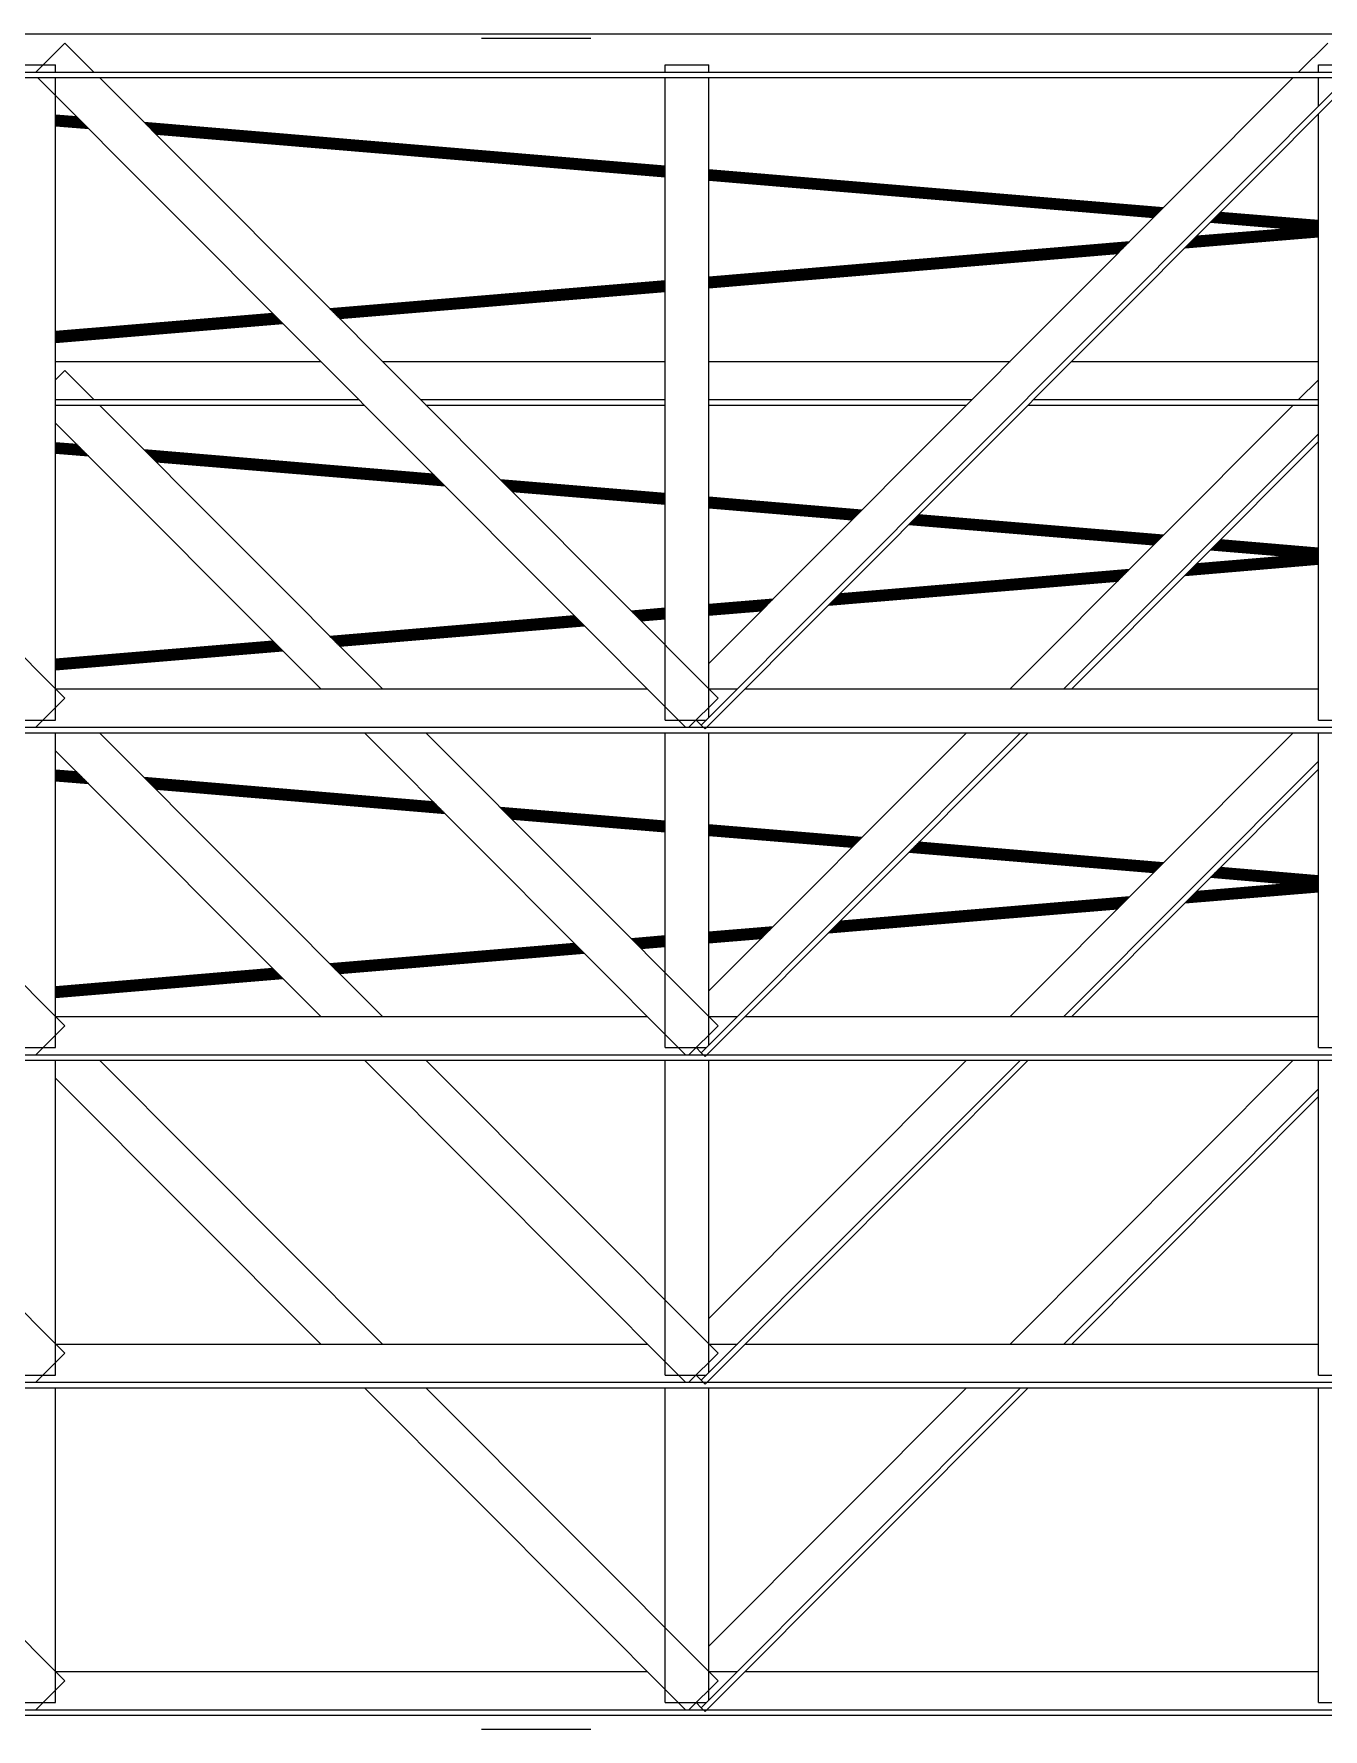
# Model space of a CAD drawing. Header units: inches. Extents: x -37 to 842, y -205 to 94.
# Drawn here: x 76.845 to 78.026, y -143.461 to -141.909 of the extents above; entities that cross this region are included whole.
import ezdxf

# ---------------------------------------------------------------- set-up
doc = ezdxf.new("R2010")
doc.units = ezdxf.units.IN
doc.header["$MEASUREMENT"] = 0
doc.linetypes.add('CYPE_RAYAPUNTOPUNTO', pattern=[0.45, 0.225, -0.075, 0, -0.075, 0, -0.075])
doc.layers.add('COTA_FORMAS', color=11, linetype='CYPE_RAYAPUNTOPUNTO', lineweight=0)
doc.layers.add('VISTAS DE CORTES', color=7, linetype='Continuous', lineweight=0)

# ---------------------------------------------------------------- blocks, each defined once
blk = doc.blocks.new('A$Ce7fd5475')
at = {"linetype": 'Continuous', "extrusion": (0, 1, 0)}
for p, q in [((2.4691, 4.0133), (13.2186, 4.0133)), ((3.0608, 3.9783), (3.0875, 4.0049)), ((3.0875, 4.0049), (3.1141, 3.9783)), ((4.2174, 3.9783), (4.244, 4.0049)), ((2.5612, 3.9783), (5.967, 3.9783)), ((3.039, 3.9849), (3.079, 3.9849)), ((3.079, 3.9783), (3.079, 3.9849)), ((3.6373, 3.9783), (3.6373, 3.9849)), ((3.6373, 3.9849), (3.6773, 3.9849)), ((3.6704, 3.3802), (4.2687, 3.9802)), ((3.674, 3.3767), (4.2723, 3.9767)), ((3.6773, 3.9783), (3.6773, 3.9849)), ((4.2357, 3.9783), (4.2357, 3.9849)), ((4.2357, 3.9849), (4.2757, 3.9849)), ((2.5236, 3.9705), (3.0875, 3.4049)), ((2.5558, 3.9733), (5.9723, 3.9733)), ((3.0626, 3.9733), (3.6559, 3.3783)), ((3.079, 3.3849), (3.079, 3.9733)), ((3.1191, 3.9733), (3.6859, 3.4049)), ((3.6373, 3.3849), (3.6373, 3.9733)), ((3.6773, 3.3872), (3.6773, 3.9733)), ((3.6773, 3.4367), (4.2124, 3.9733)), ((4.2357, 3.9471), (4.2357, 3.9733)), ((3.0985, 3.9373), (3.079, 3.9389)), ((3.0985, 3.9372), (3.079, 3.9389)), ((3.0987, 3.9371), (3.079, 3.9387)), ((3.0989, 3.9369), (3.079, 3.9385)), ((3.0992, 3.9366), (3.079, 3.9383)), ((3.0996, 3.9362), (3.079, 3.9379)), ((3.1, 3.9357), (3.079, 3.9375)), ((3.1005, 3.9352), (3.079, 3.937)), ((3.1011, 3.9347), (3.079, 3.9365)), ((3.1017, 3.9341), (3.079, 3.936)), ((3.1024, 3.9334), (3.079, 3.9354)), ((3.103, 3.9327), (3.079, 3.9347)), ((3.1037, 3.9321), (3.079, 3.9341)), ((3.1044, 3.9314), (3.079, 3.9335)), ((3.1051, 3.9307), (3.079, 3.9329)), ((3.1057, 3.93), (3.079, 3.9323)), ((3.1064, 3.9294), (3.079, 3.9317)), ((3.107, 3.9288), (3.079, 3.9311)), ((3.1075, 3.9283), (3.079, 3.9306)), ((3.108, 3.9278), (3.079, 3.9302)), ((3.1084, 3.9273), (3.079, 3.9298)), ((3.1088, 3.927), (3.079, 3.9295)), ((3.1091, 3.9267), (3.079, 3.9292)), ((3.1092, 3.9265), (3.079, 3.929)), ((3.1094, 3.9264), (3.079, 3.9289)), ((3.1094, 3.9264), (3.079, 3.9289)), ((3.6373, 3.8923), (3.1601, 3.9322)), ((3.6373, 3.8922), (3.1602, 3.9321)), ((3.6373, 3.8921), (3.1603, 3.932)), ((3.6373, 3.8919), (3.1605, 3.9317)), ((3.6373, 3.8916), (3.1608, 3.9314)), ((3.6373, 3.8913), (3.1612, 3.931)), ((3.6373, 3.8908), (3.1617, 3.9306)), ((3.6373, 3.8904), (3.1622, 3.9301)), ((3.6373, 3.8899), (3.1627, 3.9295)), ((3.6373, 3.8893), (3.1633, 3.9289)), ((3.6373, 3.8887), (3.164, 3.9283)), ((4.2357, 3.3849), (4.2357, 3.94)), ((3.6373, 3.8881), (3.1646, 3.9276)), ((3.6373, 3.8875), (3.1653, 3.9269)), ((3.6373, 3.8868), (3.166, 3.9262)), ((3.6373, 3.8862), (3.1667, 3.9255)), ((3.6373, 3.8856), (3.1674, 3.9249)), ((3.6373, 3.885), (3.168, 3.9242)), ((3.6373, 3.8845), (3.1686, 3.9236)), ((3.6373, 3.884), (3.1691, 3.9231)), ((3.6373, 3.8835), (3.1696, 3.9226)), ((3.6373, 3.8831), (3.17, 3.9222)), ((3.6373, 3.8828), (3.1704, 3.9218)), ((3.6373, 3.8826), (3.1707, 3.9216)), ((3.6373, 3.8824), (3.1709, 3.9214)), ((3.6373, 3.8823), (3.171, 3.9212)), ((3.6373, 3.8822), (3.171, 3.9212)), ((4.0936, 3.8541), (3.6773, 3.8889)), ((4.0935, 3.8541), (3.6773, 3.8889)), ((4.0934, 3.854), (3.6773, 3.8887)), ((4.0932, 3.8538), (3.6773, 3.8885)), ((4.093, 3.8535), (3.6773, 3.8883)), ((4.0926, 3.8532), (3.6773, 3.8879)), ((4.0923, 3.8528), (3.6773, 3.8875)), ((4.0918, 3.8524), (3.6773, 3.887)), ((4.0914, 3.8519), (3.6773, 3.8865)), ((4.0908, 3.8514), (3.6773, 3.8859)), ((4.0903, 3.8508), (3.6773, 3.8854)), ((4.0897, 3.8503), (3.6773, 3.8847)), ((4.0892, 3.8497), (3.6773, 3.8841)), ((4.0886, 3.8491), (3.6773, 3.8835)), ((4.088, 3.8485), (3.6773, 3.8829)), ((4.0874, 3.848), (3.6773, 3.8823)), ((4.0869, 3.8475), (3.6773, 3.8817)), ((4.0864, 3.8469), (3.6773, 3.8811)), ((4.0859, 3.8465), (3.6773, 3.8806)), ((4.0855, 3.8461), (3.6773, 3.8802)), ((4.0852, 3.8457), (3.6773, 3.8798)), ((4.0849, 3.8454), (3.6773, 3.8795)), ((4.0846, 3.8452), (3.6773, 3.8792)), ((4.0845, 3.845), (3.6773, 3.879)), ((4.0844, 3.8449), (3.6773, 3.8789)), ((4.0844, 3.8449), (3.6773, 3.8789)), ((4.2357, 3.8323), (4.1365, 3.8406)), ((4.2357, 3.8322), (4.1365, 3.8405)), ((4.2357, 3.8324), (4.1366, 3.8406)), ((4.2357, 3.8326), (4.1368, 3.8408)), ((4.2357, 3.8328), (4.137, 3.8411)), ((4.2357, 3.8331), (4.1373, 3.8414)), ((4.2357, 3.8335), (4.1377, 3.8417)), ((4.2357, 3.834), (4.1381, 3.8421)), ((4.2357, 3.8345), (4.1385, 3.8426)), ((4.2357, 3.835), (4.139, 3.8431)), ((4.2357, 3.8356), (4.1396, 3.8436)), ((4.2357, 3.8362), (4.1401, 3.8442)), ((4.2357, 3.8368), (4.1407, 3.8448)), ((4.2357, 3.8375), (4.1413, 3.8453)), ((4.2357, 3.8381), (4.1419, 3.8459)), ((4.2357, 3.8387), (4.1424, 3.8465)), ((4.2357, 3.8393), (4.143, 3.847)), ((4.2357, 3.8399), (4.1435, 3.8476)), ((4.2357, 3.8404), (4.144, 3.848)), ((4.2357, 3.8408), (4.1444, 3.8485)), ((4.2357, 3.8413), (4.1448, 3.8488)), ((4.2357, 3.8416), (4.1451, 3.8492)), ((4.2357, 3.8419), (4.1454, 3.8494)), ((4.2357, 3.8421), (4.1456, 3.8496)), ((4.2357, 3.8423), (4.1457, 3.8498)), ((4.2357, 3.8422), (4.1457, 3.8497)), ((3.6773, 3.7909), (4.0626, 3.8231)), ((3.6773, 3.7908), (4.0625, 3.823)), ((3.6773, 3.7907), (4.0624, 3.8229)), ((3.6773, 3.7905), (4.0622, 3.8226)), ((3.6773, 3.7902), (4.0619, 3.8223)), ((3.6773, 3.7898), (4.0615, 3.8219)), ((3.6773, 3.7894), (4.061, 3.8215)), ((3.6773, 3.789), (4.0605, 3.821)), ((3.6773, 3.7884), (4.06, 3.8204)), ((3.6773, 3.7879), (4.0593, 3.8198)), ((4.1133, 3.8173), (4.2357, 3.8275)), ((4.1133, 3.8173), (4.2357, 3.8275)), ((4.1134, 3.8174), (4.2357, 3.8276)), ((4.1136, 3.8176), (4.2357, 3.8278)), ((4.1139, 3.8179), (4.2357, 3.8281)), ((4.1143, 3.8182), (4.2357, 3.8284)), ((4.1147, 3.8187), (4.2357, 3.8288)), ((4.1152, 3.8192), (4.2357, 3.8292)), ((4.1157, 3.8197), (4.2357, 3.8297)), ((4.1163, 3.8203), (4.2357, 3.8303)), ((4.1169, 3.8209), (4.2357, 3.8309)), ((4.1176, 3.8216), (4.2357, 3.8315)), ((4.1183, 3.8223), (4.2357, 3.8321)), ((4.119, 3.823), (4.2328, 3.8325)), ((4.1197, 3.8236), (4.2291, 3.8328)), ((4.1203, 3.8243), (4.2254, 3.8331)), ((4.121, 3.825), (4.2219, 3.8334)), ((4.1216, 3.8256), (4.2185, 3.8337)), ((4.1221, 3.8261), (4.2154, 3.8339)), ((4.1226, 3.8266), (4.2126, 3.8342)), ((4.1231, 3.8271), (4.2102, 3.8344)), ((4.1235, 3.8275), (4.2081, 3.8345)), ((4.1238, 3.8278), (4.2064, 3.8347)), ((4.124, 3.828), (4.2052, 3.8348)), ((4.1241, 3.8282), (4.2044, 3.8349)), ((4.1242, 3.8282), (4.204, 3.8349)), ((3.6773, 3.7873), (4.0587, 3.8192)), ((3.6773, 3.7867), (4.058, 3.8185)), ((3.6773, 3.7861), (4.0574, 3.8178)), ((3.6773, 3.7854), (4.0567, 3.8171)), ((3.6773, 3.7848), (4.056, 3.8164)), ((3.6773, 3.7842), (4.0553, 3.8158)), ((3.6773, 3.7836), (4.0547, 3.8152)), ((3.6773, 3.7831), (4.0541, 3.8146)), ((3.6773, 3.7826), (4.0536, 3.814)), ((3.6773, 3.7821), (4.0531, 3.8135)), ((3.6773, 3.7817), (4.0526, 3.8131)), ((3.6773, 3.7814), (4.0523, 3.8127)), ((3.6773, 3.7811), (4.052, 3.8125)), ((3.6773, 3.781), (4.0518, 3.8123)), ((3.6773, 3.7808), (4.0517, 3.8121)), ((3.6773, 3.7809), (4.0517, 3.8121)), ((3.3299, 3.7618), (3.6373, 3.7875)), ((3.33, 3.7618), (3.6373, 3.7875)), ((3.3301, 3.7617), (3.6373, 3.7873)), ((3.3303, 3.7615), (3.6373, 3.7871)), ((3.3306, 3.7612), (3.6373, 3.7869)), ((3.3309, 3.7609), (3.6373, 3.7865)), ((3.3313, 3.7605), (3.6373, 3.7861)), ((3.3317, 3.7601), (3.6373, 3.7856)), ((3.3322, 3.7596), (3.6373, 3.7851)), ((3.3327, 3.7591), (3.6373, 3.7845)), ((3.3332, 3.7585), (3.6373, 3.784)), ((3.3338, 3.758), (3.6373, 3.7833)), ((3.3344, 3.7574), (3.6373, 3.7827)), ((3.3349, 3.7568), (3.6373, 3.7821)), ((3.3355, 3.7562), (3.6373, 3.7815)), ((3.3361, 3.7557), (3.6373, 3.7809)), ((3.3366, 3.7551), (3.6373, 3.7803)), ((3.3371, 3.7546), (3.6373, 3.7797)), ((3.3376, 3.7542), (3.6373, 3.7792)), ((3.338, 3.7538), (3.6373, 3.7788)), ((3.3384, 3.7534), (3.6373, 3.7784)), ((3.3387, 3.7531), (3.6373, 3.7781)), ((3.3389, 3.7529), (3.6373, 3.7778)), ((3.3391, 3.7527), (3.6373, 3.7776)), ((3.3391, 3.7526), (3.6373, 3.7775)), ((3.3392, 3.7526), (3.6373, 3.7775)), ((3.079, 3.7409), (3.2778, 3.7575)), ((3.079, 3.7408), (3.2778, 3.7574)), ((3.079, 3.7407), (3.278, 3.7573)), ((3.079, 3.7405), (3.2782, 3.7571)), ((3.079, 3.7402), (3.2784, 3.7569)), ((3.079, 3.7398), (3.2787, 3.7565)), ((3.079, 3.7394), (3.2791, 3.7562)), ((3.079, 3.739), (3.2796, 3.7557)), ((3.079, 3.7384), (3.28, 3.7552)), ((3.079, 3.7379), (3.2805, 3.7547)), ((3.079, 3.7373), (3.2811, 3.7542)), ((3.079, 3.7367), (3.2817, 3.7536)), ((3.079, 3.7361), (3.2822, 3.753)), ((3.079, 3.7354), (3.2828, 3.7525)), ((3.079, 3.7348), (3.2834, 3.7519)), ((3.079, 3.7342), (3.2839, 3.7513)), ((3.079, 3.7336), (3.2845, 3.7508)), ((3.079, 3.7331), (3.285, 3.7503)), ((3.079, 3.7326), (3.2854, 3.7498)), ((3.079, 3.7321), (3.2859, 3.7494)), ((3.079, 3.7317), (3.2862, 3.749)), ((3.079, 3.7314), (3.2865, 3.7487)), ((3.079, 3.7311), (3.2867, 3.7485)), ((3.079, 3.731), (3.2869, 3.7483)), ((3.079, 3.7308), (3.287, 3.7482)), ((3.079, 3.7309), (3.287, 3.7482)), ((3.079, 3.7133), (3.3219, 3.7133)), ((3.3784, 3.7133), (3.6373, 3.7133)), ((3.6773, 3.7133), (3.9531, 3.7133)), ((4.0096, 3.7133), (4.2357, 3.7133)), ((3.079, 3.6965), (3.0875, 3.7049)), ((3.0875, 3.7049), (3.1141, 3.6783)), ((4.2174, 3.6783), (4.2357, 3.6966)), ((3.079, 3.6783), (3.3568, 3.6783)), ((3.079, 3.6733), (3.3618, 3.6733)), ((3.1191, 3.6733), (3.3784, 3.4133)), ((3.4133, 3.6783), (3.6373, 3.6783)), ((3.4182, 3.6733), (3.6373, 3.6733)), ((3.6773, 3.6783), (3.9182, 3.6783)), ((3.6773, 3.6733), (3.9132, 3.6733)), ((3.9531, 3.4133), (4.2124, 3.6733)), ((3.9697, 3.6733), (4.2357, 3.6733)), ((3.9747, 3.6783), (4.2357, 3.6783)), ((3.079, 3.6568), (3.3219, 3.4133)), ((3.0985, 3.6373), (3.079, 3.6389)), ((3.0985, 3.6372), (3.079, 3.6389)), ((3.0987, 3.6371), (3.079, 3.6387)), ((3.0989, 3.6369), (3.079, 3.6385)), ((3.0992, 3.6366), (3.079, 3.6383)), ((3.0996, 3.6362), (3.079, 3.6379)), ((3.1, 3.6357), (3.079, 3.6375)), ((3.1005, 3.6352), (3.079, 3.637)), ((3.1011, 3.6347), (3.079, 3.6365)), ((3.1017, 3.6341), (3.079, 3.636)), ((3.1024, 3.6334), (3.079, 3.6354)), ((3.103, 3.6327), (3.079, 3.6347)), ((3.1037, 3.6321), (3.079, 3.6341)), ((3.1044, 3.6314), (3.079, 3.6335)), ((4.0025, 3.4133), (4.2357, 3.6471)), ((4.0096, 3.4133), (4.2357, 3.64)), ((3.1051, 3.6307), (3.079, 3.6329)), ((3.1057, 3.63), (3.079, 3.6323)), ((3.1064, 3.6294), (3.079, 3.6317)), ((3.107, 3.6288), (3.079, 3.6311)), ((3.1075, 3.6283), (3.079, 3.6306)), ((3.108, 3.6278), (3.079, 3.6302)), ((3.1084, 3.6273), (3.079, 3.6298)), ((3.1088, 3.627), (3.079, 3.6295)), ((3.1091, 3.6267), (3.079, 3.6292)), ((3.1092, 3.6265), (3.079, 3.629)), ((3.1094, 3.6264), (3.079, 3.6289)), ((3.1094, 3.6264), (3.079, 3.6289)), ((3.4248, 3.61), (3.1601, 3.6322)), ((3.4249, 3.61), (3.1602, 3.6321)), ((3.425, 3.6098), (3.1603, 3.632)), ((3.4253, 3.6096), (3.1605, 3.6317)), ((3.4256, 3.6093), (3.1608, 3.6314)), ((3.426, 3.6089), (3.1612, 3.631)), ((3.4264, 3.6085), (3.1617, 3.6306)), ((3.4269, 3.608), (3.1622, 3.6301)), ((3.4275, 3.6074), (3.1627, 3.6295)), ((3.4281, 3.6068), (3.1633, 3.6289)), ((3.4287, 3.6061), (3.164, 3.6283)), ((3.4294, 3.6055), (3.1646, 3.6276)), ((3.4301, 3.6048), (3.1653, 3.6269)), ((3.4308, 3.6041), (3.166, 3.6262)), ((3.4314, 3.6034), (3.1667, 3.6255)), ((3.4321, 3.6028), (3.1674, 3.6249)), ((3.4327, 3.6021), (3.168, 3.6242)), ((3.4333, 3.6015), (3.1686, 3.6236)), ((3.4339, 3.601), (3.1691, 3.6231)), ((3.4344, 3.6005), (3.1696, 3.6226)), ((3.4348, 3.6001), (3.17, 3.6222)), ((3.4351, 3.5997), (3.1704, 3.6218)), ((3.4354, 3.5994), (3.1707, 3.6216)), ((3.4356, 3.5992), (3.1709, 3.6214)), ((3.4357, 3.5991), (3.171, 3.6212)), ((3.4358, 3.5991), (3.171, 3.6212)), ((3.6373, 3.5923), (3.4865, 3.6049)), ((3.6373, 3.5922), (3.4865, 3.6048)), ((3.6373, 3.5921), (3.4867, 3.6047)), ((3.6373, 3.5919), (3.4869, 3.6045)), ((3.6373, 3.5916), (3.4872, 3.6041)), ((3.6373, 3.5913), (3.4876, 3.6038)), ((3.6373, 3.5908), (3.488, 3.6033)), ((3.6373, 3.5904), (3.4885, 3.6028)), ((3.6373, 3.5899), (3.4891, 3.6022)), ((3.6373, 3.5893), (3.4897, 3.6016)), ((3.6373, 3.5887), (3.4903, 3.601)), ((3.6373, 3.5881), (3.491, 3.6003)), ((3.6373, 3.5875), (3.4917, 3.5996)), ((3.6373, 3.5868), (3.4924, 3.5989)), ((3.6373, 3.5862), (3.4931, 3.5983)), ((3.6373, 3.5856), (3.4937, 3.5976)), ((3.6373, 3.585), (3.4944, 3.597)), ((3.6373, 3.5845), (3.4949, 3.5964)), ((3.6373, 3.584), (3.4955, 3.5958)), ((3.6373, 3.5835), (3.496, 3.5953)), ((3.6373, 3.5831), (3.4964, 3.5949)), ((3.6373, 3.5828), (3.4968, 3.5946)), ((3.6373, 3.5826), (3.497, 3.5943)), ((3.6373, 3.5824), (3.4972, 3.5941)), ((3.6373, 3.5823), (3.4973, 3.594)), ((3.6373, 3.5822), (3.4974, 3.5939)), ((3.8174, 3.5772), (3.6773, 3.5889)), ((3.8174, 3.5772), (3.6773, 3.5889)), ((3.8173, 3.5771), (3.6773, 3.5887)), ((3.8171, 3.5769), (3.6773, 3.5885)), ((3.8168, 3.5766), (3.6773, 3.5883)), ((3.8165, 3.5763), (3.6773, 3.5879)), ((3.8161, 3.5759), (3.6773, 3.5875)), ((3.8157, 3.5755), (3.6773, 3.587)), ((3.8152, 3.575), (3.6773, 3.5865)), ((3.8147, 3.5745), (3.6773, 3.5859)), ((3.8141, 3.5739), (3.6773, 3.5854)), ((3.8136, 3.5734), (3.6773, 3.5847)), ((3.813, 3.5728), (3.6773, 3.5841)), ((3.8124, 3.5722), (3.6773, 3.5835)), ((3.8119, 3.5716), (3.6773, 3.5829)), ((3.8113, 3.5711), (3.6773, 3.5823)), ((3.8108, 3.5705), (3.6773, 3.5817)), ((3.8103, 3.57), (3.6773, 3.5811)), ((3.8098, 3.5696), (3.6773, 3.5806)), ((3.8094, 3.5691), (3.6773, 3.5802)), ((3.809, 3.5688), (3.6773, 3.5798)), ((3.8087, 3.5685), (3.6773, 3.5795)), ((3.8085, 3.5683), (3.6773, 3.5792)), ((3.8083, 3.5681), (3.6773, 3.579)), ((3.8082, 3.568), (3.6773, 3.5789)), ((3.8082, 3.568), (3.6773, 3.5789)), ((4.0918, 3.5524), (3.8678, 3.5711)), ((4.0923, 3.5528), (3.8682, 3.5715)), ((4.0926, 3.5532), (3.8686, 3.5719)), ((4.093, 3.5535), (3.869, 3.5722)), ((4.0932, 3.5538), (3.8692, 3.5725)), ((4.0934, 3.554), (3.8694, 3.5727)), ((4.0935, 3.5541), (3.8695, 3.5728)), ((4.0936, 3.5541), (3.8696, 3.5729)), ((4.0844, 3.5449), (3.8603, 3.5636)), ((4.0844, 3.5449), (3.8604, 3.5636)), ((4.0845, 3.545), (3.8605, 3.5637)), ((4.0846, 3.5452), (3.8606, 3.5639)), ((4.0849, 3.5454), (3.8609, 3.5641)), ((4.0852, 3.5457), (3.8612, 3.5644)), ((4.0855, 3.5461), (3.8615, 3.5648)), ((4.0859, 3.5465), (3.8619, 3.5652)), ((4.0864, 3.5469), (3.8624, 3.5657)), ((4.0869, 3.5475), (3.8629, 3.5662)), ((4.0874, 3.548), (3.8634, 3.5667)), ((4.088, 3.5485), (3.864, 3.5673)), ((4.0886, 3.5491), (3.8646, 3.5678)), ((4.0892, 3.5497), (3.8651, 3.5684)), ((4.0897, 3.5503), (3.8657, 3.569)), ((4.0903, 3.5508), (3.8663, 3.5696)), ((4.0908, 3.5514), (3.8668, 3.5701)), ((4.0914, 3.5519), (3.8673, 3.5706)), ((4.2357, 3.5323), (4.1365, 3.5406)), ((4.2357, 3.5322), (4.1365, 3.5405)), ((4.2357, 3.5324), (4.1366, 3.5406)), ((4.2357, 3.5326), (4.1368, 3.5408)), ((4.2357, 3.5328), (4.137, 3.5411)), ((4.2357, 3.5331), (4.1373, 3.5414)), ((4.2357, 3.5335), (4.1377, 3.5417)), ((4.2357, 3.534), (4.1381, 3.5421)), ((4.2357, 3.5345), (4.1385, 3.5426)), ((4.2357, 3.535), (4.139, 3.5431)), ((4.2357, 3.5356), (4.1396, 3.5436)), ((4.2357, 3.5362), (4.1401, 3.5442)), ((4.2357, 3.5368), (4.1407, 3.5448)), ((4.2357, 3.5375), (4.1413, 3.5453)), ((4.2357, 3.5381), (4.1419, 3.5459)), ((4.2357, 3.5387), (4.1424, 3.5465)), ((4.2357, 3.5393), (4.143, 3.547)), ((4.2357, 3.5399), (4.1435, 3.5476)), ((4.2357, 3.5404), (4.144, 3.548)), ((4.2357, 3.5408), (4.1444, 3.5485)), ((4.2357, 3.5413), (4.1448, 3.5488)), ((4.2357, 3.5416), (4.1451, 3.5492)), ((4.2357, 3.5419), (4.1454, 3.5494)), ((4.2357, 3.5421), (4.1456, 3.5496)), ((4.2357, 3.5423), (4.1457, 3.5498)), ((4.2357, 3.5422), (4.1457, 3.5497)), ((4.1133, 3.5173), (4.2357, 3.5275)), ((4.1133, 3.5173), (4.2357, 3.5275)), ((4.1134, 3.5174), (4.2357, 3.5276)), ((4.1136, 3.5176), (4.2357, 3.5278)), ((4.1139, 3.5179), (4.2357, 3.5281)), ((4.1143, 3.5182), (4.2357, 3.5284)), ((4.1147, 3.5187), (4.2357, 3.5288)), ((4.1152, 3.5192), (4.2357, 3.5292)), ((4.1157, 3.5197), (4.2357, 3.5297)), ((4.1163, 3.5203), (4.2357, 3.5303)), ((4.1169, 3.5209), (4.2357, 3.5309)), ((4.1176, 3.5216), (4.2357, 3.5315)), ((4.1183, 3.5223), (4.2357, 3.5321)), ((4.119, 3.523), (4.2328, 3.5325)), ((4.1197, 3.5236), (4.2291, 3.5328)), ((4.1203, 3.5243), (4.2254, 3.5331)), ((4.121, 3.525), (4.2219, 3.5334)), ((4.1216, 3.5256), (4.2185, 3.5337)), ((4.1221, 3.5261), (4.2154, 3.5339)), ((4.1226, 3.5266), (4.2126, 3.5342)), ((4.1231, 3.5271), (4.2102, 3.5344)), ((4.1235, 3.5275), (4.2081, 3.5345)), ((4.1238, 3.5278), (4.2064, 3.5347)), ((4.124, 3.528), (4.2052, 3.5348)), ((4.1241, 3.5282), (4.2044, 3.5349)), ((4.1242, 3.5282), (4.204, 3.5349)), ((3.7869, 3.49), (4.0517, 3.5121)), ((3.787, 3.49), (4.0517, 3.5121)), ((3.7871, 3.4901), (4.0518, 3.5123)), ((3.7873, 3.4903), (4.052, 3.5125)), ((3.7875, 3.4906), (4.0523, 3.5127)), ((3.7879, 3.491), (4.0526, 3.5131)), ((3.7883, 3.4914), (4.0531, 3.5135)), ((3.7888, 3.4919), (4.0536, 3.514)), ((3.7894, 3.4924), (4.0541, 3.5146)), ((3.79, 3.493), (4.0547, 3.5152)), ((3.7906, 3.4937), (4.0553, 3.5158)), ((3.7912, 3.4943), (4.056, 3.5164)), ((3.7919, 3.495), (4.0567, 3.5171)), ((3.7926, 3.4957), (4.0574, 3.5178)), ((3.7933, 3.4964), (4.058, 3.5185)), ((3.794, 3.497), (4.0587, 3.5192)), ((3.7946, 3.4977), (4.0593, 3.5198)), ((3.7952, 3.4983), (4.06, 3.5204)), ((3.7958, 3.4989), (4.0605, 3.521)), ((3.7963, 3.4994), (4.061, 3.5215)), ((3.7967, 3.4998), (4.0615, 3.5219)), ((3.7971, 3.5002), (4.0619, 3.5223)), ((3.7974, 3.5005), (4.0622, 3.5226)), ((3.7976, 3.5007), (4.0624, 3.5229)), ((3.7978, 3.5009), (4.0626, 3.5231)), ((3.7978, 3.5009), (4.0625, 3.523)), ((3.6773, 3.4909), (3.7362, 3.4958)), ((3.6773, 3.4908), (3.7362, 3.4957)), ((3.6773, 3.4907), (3.736, 3.4956)), ((3.6773, 3.4905), (3.7358, 3.4954)), ((3.6773, 3.4902), (3.7355, 3.4951)), ((3.6773, 3.4898), (3.7351, 3.4947)), ((3.6773, 3.4894), (3.7347, 3.4942)), ((3.6773, 3.489), (3.7342, 3.4937)), ((3.3299, 3.4618), (3.5539, 3.4806)), ((3.33, 3.4618), (3.554, 3.4805)), ((3.3301, 3.4617), (3.5541, 3.4804)), ((3.3303, 3.4615), (3.5543, 3.4802)), ((3.3306, 3.4612), (3.5546, 3.4799)), ((3.3309, 3.4609), (3.5549, 3.4796)), ((3.3313, 3.4605), (3.5553, 3.4792)), ((3.3317, 3.4601), (3.5557, 3.4788)), ((3.3322, 3.4596), (3.5562, 3.4783)), ((3.6061, 3.4849), (3.6373, 3.4875)), ((3.6061, 3.4849), (3.6373, 3.4875)), ((3.6063, 3.4847), (3.6373, 3.4873)), ((3.6065, 3.4846), (3.6373, 3.4871)), ((3.6067, 3.4843), (3.6373, 3.4869)), ((3.607, 3.484), (3.6373, 3.4865)), ((3.6074, 3.4836), (3.6373, 3.4861)), ((3.6078, 3.4832), (3.6373, 3.4856)), ((3.6083, 3.4827), (3.6373, 3.4851)), ((3.6088, 3.4822), (3.6373, 3.4845)), ((3.6094, 3.4816), (3.6373, 3.484)), ((3.6099, 3.4811), (3.6373, 3.4833)), ((3.6105, 3.4805), (3.6373, 3.4827)), ((3.6111, 3.4799), (3.6373, 3.4821)), ((3.6117, 3.4793), (3.6373, 3.4815)), ((3.6122, 3.4788), (3.6373, 3.4809)), ((3.6128, 3.4782), (3.6373, 3.4803)), ((3.6133, 3.4777), (3.6373, 3.4797)), ((3.6137, 3.4773), (3.6373, 3.4792)), ((3.6141, 3.4768), (3.6373, 3.4788)), ((3.6145, 3.4765), (3.6373, 3.4784)), ((3.6148, 3.4762), (3.6373, 3.4781)), ((3.6773, 3.4884), (3.7336, 3.4931)), ((3.6773, 3.4879), (3.733, 3.4925)), ((3.6773, 3.4873), (3.7323, 3.4919)), ((3.6773, 3.4867), (3.7317, 3.4912)), ((3.6773, 3.4861), (3.731, 3.4905)), ((3.6773, 3.4854), (3.7303, 3.4899)), ((3.6773, 3.4848), (3.7296, 3.4892)), ((3.6773, 3.4842), (3.729, 3.4885)), ((3.6773, 3.4836), (3.7283, 3.4879)), ((3.6773, 3.4831), (3.7277, 3.4873)), ((3.6773, 3.4826), (3.7272, 3.4867)), ((3.6773, 3.4821), (3.7267, 3.4862)), ((3.6773, 3.4817), (3.7263, 3.4858)), ((3.6773, 3.4814), (3.7259, 3.4855)), ((3.6773, 3.4811), (3.7257, 3.4852)), ((3.6773, 3.481), (3.7255, 3.485)), ((3.6773, 3.4809), (3.7253, 3.4849)), ((3.6773, 3.4808), (3.7253, 3.4848)), ((3.3327, 3.4591), (3.5567, 3.4778)), ((3.3332, 3.4585), (3.5572, 3.4773)), ((3.3338, 3.458), (3.5578, 3.4767)), ((3.3344, 3.4574), (3.5584, 3.4761)), ((3.3349, 3.4568), (3.559, 3.4755)), ((3.3355, 3.4562), (3.5595, 3.475)), ((3.3361, 3.4557), (3.5601, 3.4744)), ((3.3366, 3.4551), (3.5606, 3.4739)), ((3.3371, 3.4546), (3.5611, 3.4734)), ((3.3376, 3.4542), (3.5616, 3.4729)), ((3.338, 3.4538), (3.562, 3.4725)), ((3.3384, 3.4534), (3.5624, 3.4721)), ((3.3387, 3.4531), (3.5627, 3.4718)), ((3.3389, 3.4529), (3.5629, 3.4716)), ((3.3391, 3.4527), (3.5631, 3.4714)), ((3.3391, 3.4526), (3.5632, 3.4713)), ((3.3392, 3.4526), (3.5632, 3.4713)), ((3.615, 3.4759), (3.6373, 3.4778)), ((3.6152, 3.4758), (3.6373, 3.4776)), ((3.6153, 3.4757), (3.6373, 3.4775)), ((3.6153, 3.4757), (3.6373, 3.4775)), ((3.079, 3.4409), (3.2778, 3.4575)), ((3.079, 3.4408), (3.2778, 3.4574)), ((3.079, 3.4407), (3.278, 3.4573)), ((3.079, 3.4405), (3.2782, 3.4571)), ((3.079, 3.4402), (3.2784, 3.4569)), ((3.079, 3.4398), (3.2787, 3.4565)), ((3.079, 3.4394), (3.2791, 3.4562)), ((3.079, 3.439), (3.2796, 3.4557)), ((3.079, 3.4384), (3.28, 3.4552)), ((3.079, 3.4379), (3.2805, 3.4547)), ((3.079, 3.4373), (3.2811, 3.4542)), ((3.079, 3.4367), (3.2817, 3.4536)), ((3.079, 3.4361), (3.2822, 3.453)), ((3.079, 3.4354), (3.2828, 3.4525)), ((3.079, 3.4348), (3.2834, 3.4519)), ((3.079, 3.4342), (3.2839, 3.4513)), ((3.079, 3.4336), (3.2845, 3.4508)), ((3.079, 3.4331), (3.285, 3.4503)), ((3.079, 3.4326), (3.2854, 3.4498)), ((3.079, 3.4321), (3.2859, 3.4494)), ((3.079, 3.4317), (3.2862, 3.449)), ((3.079, 3.4314), (3.2865, 3.4487)), ((3.079, 3.4311), (3.2867, 3.4485)), ((3.079, 3.431), (3.2869, 3.4483)), ((3.079, 3.4308), (3.287, 3.4482)), ((3.079, 3.4309), (3.287, 3.4482)), ((3.0608, 3.3783), (3.0875, 3.4049)), ((3.0792, 3.4133), (3.621, 3.4133)), ((3.6591, 3.3783), (3.6859, 3.4049)), ((3.6775, 3.4133), (3.7034, 3.4133)), ((3.7104, 3.4133), (4.2357, 3.4133)), ((3.039, 3.3849), (3.079, 3.3849)), ((3.6373, 3.3849), (3.6751, 3.3849)), ((3.6657, 3.3849), (3.6704, 3.3802)), ((4.2357, 3.3849), (4.2734, 3.3849)), ((2.4691, 3.3783), (13.2391, 3.3783)), ((2.4691, 3.3733), (13.2391, 3.3733)), ((2.8199, 3.3733), (3.0875, 3.1049)), ((3.079, 3.0849), (3.079, 3.3733)), ((3.1191, 3.3733), (3.3784, 3.1133)), ((3.3618, 3.3733), (3.6559, 3.0783)), ((3.4182, 3.3733), (3.6859, 3.1049)), ((3.6373, 3.0849), (3.6373, 3.3733)), ((3.6704, 3.3802), (3.674, 3.3767)), ((3.6704, 3.0802), (3.9627, 3.3733)), ((3.674, 3.0767), (3.9697, 3.3733)), ((3.6773, 3.0872), (3.6773, 3.3733)), ((3.6773, 3.1367), (3.9132, 3.3733)), ((3.9531, 3.1133), (4.2124, 3.3733)), ((4.2357, 3.0849), (4.2357, 3.3733)), ((3.079, 3.3568), (3.3219, 3.1133)), ((3.0985, 3.3373), (3.079, 3.3389)), ((3.0985, 3.3372), (3.079, 3.3389)), ((3.0987, 3.3371), (3.079, 3.3387)), ((3.0989, 3.3369), (3.079, 3.3385)), ((3.0992, 3.3366), (3.079, 3.3383)), ((4.0025, 3.1133), (4.2357, 3.3471)), ((4.0096, 3.1133), (4.2357, 3.34)), ((3.0996, 3.3362), (3.079, 3.3379)), ((3.1, 3.3357), (3.079, 3.3375)), ((3.1005, 3.3352), (3.079, 3.337)), ((3.1011, 3.3347), (3.079, 3.3365)), ((3.1017, 3.3341), (3.079, 3.336)), ((3.1024, 3.3334), (3.079, 3.3354)), ((3.103, 3.3327), (3.079, 3.3347)), ((3.1037, 3.3321), (3.079, 3.3341)), ((3.1044, 3.3314), (3.079, 3.3335)), ((3.1051, 3.3307), (3.079, 3.3329)), ((3.1057, 3.33), (3.079, 3.3323)), ((3.1064, 3.3294), (3.079, 3.3317)), ((3.107, 3.3288), (3.079, 3.3311)), ((3.1075, 3.3283), (3.079, 3.3306)), ((3.108, 3.3278), (3.079, 3.3302)), ((3.1084, 3.3273), (3.079, 3.3298)), ((3.1088, 3.327), (3.079, 3.3295)), ((3.1091, 3.3267), (3.079, 3.3292)), ((3.1092, 3.3265), (3.079, 3.329)), ((3.1094, 3.3264), (3.079, 3.3289)), ((3.1094, 3.3264), (3.079, 3.3289)), ((3.4248, 3.31), (3.1601, 3.3322)), ((3.4249, 3.31), (3.1602, 3.3321)), ((3.425, 3.3098), (3.1603, 3.332)), ((3.4253, 3.3096), (3.1605, 3.3317)), ((3.4256, 3.3093), (3.1608, 3.3314)), ((3.426, 3.3089), (3.1612, 3.331)), ((3.4264, 3.3085), (3.1617, 3.3306)), ((3.4269, 3.308), (3.1622, 3.3301)), ((3.4275, 3.3074), (3.1627, 3.3295)), ((3.4281, 3.3068), (3.1633, 3.3289)), ((3.4287, 3.3061), (3.164, 3.3283)), ((3.4294, 3.3055), (3.1646, 3.3276)), ((3.4301, 3.3048), (3.1653, 3.3269)), ((3.4308, 3.3041), (3.166, 3.3262)), ((3.4314, 3.3034), (3.1667, 3.3255)), ((3.4321, 3.3028), (3.1674, 3.3249)), ((3.4327, 3.3021), (3.168, 3.3242)), ((3.4333, 3.3015), (3.1686, 3.3236)), ((3.4339, 3.301), (3.1691, 3.3231)), ((3.4344, 3.3005), (3.1696, 3.3226)), ((3.4348, 3.3001), (3.17, 3.3222)), ((3.4351, 3.2997), (3.1704, 3.3218)), ((3.4354, 3.2994), (3.1707, 3.3216)), ((3.4356, 3.2992), (3.1709, 3.3214)), ((3.4357, 3.2991), (3.171, 3.3212)), ((3.4358, 3.2991), (3.171, 3.3212)), ((3.6373, 3.2923), (3.4865, 3.3049)), ((3.6373, 3.2922), (3.4865, 3.3048)), ((3.6373, 3.2921), (3.4867, 3.3047)), ((3.6373, 3.2919), (3.4869, 3.3045)), ((3.6373, 3.2916), (3.4872, 3.3041)), ((3.6373, 3.2913), (3.4876, 3.3038)), ((3.6373, 3.2908), (3.488, 3.3033)), ((3.6373, 3.2904), (3.4885, 3.3028)), ((3.6373, 3.2899), (3.4891, 3.3022)), ((3.6373, 3.2893), (3.4897, 3.3016)), ((3.6373, 3.2887), (3.4903, 3.301)), ((3.6373, 3.2881), (3.491, 3.3003)), ((3.6373, 3.2875), (3.4917, 3.2996)), ((3.6373, 3.2868), (3.4924, 3.2989)), ((3.6373, 3.2862), (3.4931, 3.2983)), ((3.6373, 3.2856), (3.4937, 3.2976)), ((3.6373, 3.285), (3.4944, 3.297)), ((3.6373, 3.2845), (3.4949, 3.2964)), ((3.6373, 3.284), (3.4955, 3.2958)), ((3.6373, 3.2835), (3.496, 3.2953)), ((3.6373, 3.2831), (3.4964, 3.2949)), ((3.6373, 3.2828), (3.4968, 3.2946)), ((3.6373, 3.2826), (3.497, 3.2943)), ((3.6373, 3.2824), (3.4972, 3.2941)), ((3.6373, 3.2823), (3.4973, 3.294)), ((3.6373, 3.2822), (3.4974, 3.2939)), ((3.8174, 3.2772), (3.6773, 3.2889)), ((3.8174, 3.2772), (3.6773, 3.2889)), ((3.8173, 3.2771), (3.6773, 3.2887)), ((3.8171, 3.2769), (3.6773, 3.2885)), ((3.8168, 3.2766), (3.6773, 3.2883)), ((3.8165, 3.2763), (3.6773, 3.2879)), ((3.8161, 3.2759), (3.6773, 3.2875)), ((3.8157, 3.2755), (3.6773, 3.287)), ((3.8152, 3.275), (3.6773, 3.2865)), ((3.8147, 3.2745), (3.6773, 3.2859)), ((3.8141, 3.2739), (3.6773, 3.2854)), ((3.8136, 3.2734), (3.6773, 3.2847)), ((3.813, 3.2728), (3.6773, 3.2841)), ((3.8124, 3.2722), (3.6773, 3.2835)), ((3.8119, 3.2716), (3.6773, 3.2829)), ((3.8113, 3.2711), (3.6773, 3.2823)), ((3.8108, 3.2705), (3.6773, 3.2817)), ((3.8103, 3.27), (3.6773, 3.2811)), ((3.8098, 3.2696), (3.6773, 3.2806)), ((3.8094, 3.2691), (3.6773, 3.2802)), ((3.809, 3.2688), (3.6773, 3.2798)), ((3.8087, 3.2685), (3.6773, 3.2795)), ((3.8085, 3.2683), (3.6773, 3.2792)), ((3.8083, 3.2681), (3.6773, 3.279)), ((3.8082, 3.268), (3.6773, 3.2789)), ((3.8082, 3.268), (3.6773, 3.2789)), ((4.0844, 3.2449), (3.8603, 3.2636)), ((4.0844, 3.2449), (3.8604, 3.2636)), ((4.0845, 3.245), (3.8605, 3.2637)), ((4.0846, 3.2452), (3.8606, 3.2639)), ((4.0849, 3.2454), (3.8609, 3.2641)), ((4.0852, 3.2457), (3.8612, 3.2644)), ((4.0855, 3.2461), (3.8615, 3.2648)), ((4.0859, 3.2465), (3.8619, 3.2652)), ((4.0864, 3.2469), (3.8624, 3.2657)), ((4.0869, 3.2475), (3.8629, 3.2662)), ((4.0874, 3.248), (3.8634, 3.2667)), ((4.088, 3.2485), (3.864, 3.2673)), ((4.0886, 3.2491), (3.8646, 3.2678)), ((4.0892, 3.2497), (3.8651, 3.2684)), ((4.0897, 3.2503), (3.8657, 3.269)), ((4.0903, 3.2508), (3.8663, 3.2696)), ((4.0908, 3.2514), (3.8668, 3.2701)), ((4.0914, 3.2519), (3.8673, 3.2706)), ((4.0918, 3.2524), (3.8678, 3.2711)), ((4.0923, 3.2528), (3.8682, 3.2715)), ((4.0926, 3.2532), (3.8686, 3.2719)), ((4.093, 3.2535), (3.869, 3.2722)), ((4.0932, 3.2538), (3.8692, 3.2725)), ((4.0934, 3.254), (3.8694, 3.2727)), ((4.0935, 3.2541), (3.8695, 3.2728)), ((4.0936, 3.2541), (3.8696, 3.2729)), ((4.2357, 3.2375), (4.1413, 3.2453)), ((4.2357, 3.2381), (4.1419, 3.2459)), ((4.2357, 3.2387), (4.1424, 3.2465)), ((4.2357, 3.2393), (4.143, 3.247)), ((4.2357, 3.2399), (4.1435, 3.2476)), ((4.2357, 3.2404), (4.144, 3.248)), ((4.2357, 3.2408), (4.1444, 3.2485)), ((4.2357, 3.2413), (4.1448, 3.2488)), ((4.2357, 3.2416), (4.1451, 3.2492)), ((4.2357, 3.2419), (4.1454, 3.2494)), ((4.2357, 3.2421), (4.1456, 3.2496)), ((4.2357, 3.2423), (4.1457, 3.2498)), ((4.2357, 3.2422), (4.1457, 3.2497)), ((4.1157, 3.2197), (4.2357, 3.2297)), ((4.1163, 3.2203), (4.2357, 3.2303)), ((4.1169, 3.2209), (4.2357, 3.2309)), ((4.1176, 3.2216), (4.2357, 3.2315)), ((4.1183, 3.2223), (4.2357, 3.2321)), ((4.119, 3.223), (4.2328, 3.2325)), ((4.1197, 3.2236), (4.2291, 3.2328)), ((4.1203, 3.2243), (4.2254, 3.2331)), ((4.121, 3.225), (4.2219, 3.2334)), ((4.1216, 3.2256), (4.2185, 3.2337)), ((4.1221, 3.2261), (4.2154, 3.2339)), ((4.1226, 3.2266), (4.2126, 3.2342)), ((4.1231, 3.2271), (4.2102, 3.2344)), ((4.1235, 3.2275), (4.2081, 3.2345)), ((4.1238, 3.2278), (4.2064, 3.2347)), ((4.124, 3.228), (4.2052, 3.2348)), ((4.1241, 3.2282), (4.2044, 3.2349)), ((4.1242, 3.2282), (4.204, 3.2349)), ((4.2357, 3.2323), (4.1365, 3.2406)), ((4.2357, 3.2322), (4.1365, 3.2405)), ((4.2357, 3.2324), (4.1366, 3.2406)), ((4.2357, 3.2326), (4.1368, 3.2408)), ((4.2357, 3.2328), (4.137, 3.2411)), ((4.2357, 3.2331), (4.1373, 3.2414)), ((4.2357, 3.2335), (4.1377, 3.2417)), ((4.2357, 3.234), (4.1381, 3.2421)), ((4.2357, 3.2345), (4.1385, 3.2426)), ((4.2357, 3.235), (4.139, 3.2431)), ((4.2357, 3.2356), (4.1396, 3.2436)), ((4.2357, 3.2362), (4.1401, 3.2442)), ((4.2357, 3.2368), (4.1407, 3.2448)), ((3.7888, 3.1919), (4.0536, 3.214)), ((3.7894, 3.1924), (4.0541, 3.2146)), ((3.79, 3.193), (4.0547, 3.2152)), ((3.7906, 3.1937), (4.0553, 3.2158)), ((3.7912, 3.1943), (4.056, 3.2164)), ((3.7919, 3.195), (4.0567, 3.2171)), ((3.7926, 3.1957), (4.0574, 3.2178)), ((3.7933, 3.1964), (4.058, 3.2185)), ((3.794, 3.197), (4.0587, 3.2192)), ((3.7946, 3.1977), (4.0593, 3.2198)), ((3.7952, 3.1983), (4.06, 3.2204)), ((3.7958, 3.1989), (4.0605, 3.221)), ((3.7963, 3.1994), (4.061, 3.2215)), ((3.7967, 3.1998), (4.0615, 3.2219)), ((3.7971, 3.2002), (4.0619, 3.2223)), ((3.7974, 3.2005), (4.0622, 3.2226)), ((3.7976, 3.2007), (4.0624, 3.2229)), ((3.7978, 3.2009), (4.0626, 3.2231)), ((3.7978, 3.2009), (4.0625, 3.223)), ((4.1133, 3.2173), (4.2357, 3.2275)), ((4.1133, 3.2173), (4.2357, 3.2275)), ((4.1134, 3.2174), (4.2357, 3.2276)), ((4.1136, 3.2176), (4.2357, 3.2278)), ((4.1139, 3.2179), (4.2357, 3.2281)), ((4.1143, 3.2182), (4.2357, 3.2284)), ((4.1147, 3.2187), (4.2357, 3.2288)), ((4.1152, 3.2192), (4.2357, 3.2292)), ((3.7869, 3.19), (4.0517, 3.2121)), ((3.787, 3.19), (4.0517, 3.2121)), ((3.7871, 3.1901), (4.0518, 3.2123)), ((3.7873, 3.1903), (4.052, 3.2125)), ((3.7875, 3.1906), (4.0523, 3.2127)), ((3.7879, 3.191), (4.0526, 3.2131)), ((3.7883, 3.1914), (4.0531, 3.2135)), ((3.6061, 3.1849), (3.6373, 3.1875)), ((3.6061, 3.1849), (3.6373, 3.1875)), ((3.6063, 3.1847), (3.6373, 3.1873)), ((3.6065, 3.1846), (3.6373, 3.1871)), ((3.6067, 3.1843), (3.6373, 3.1869)), ((3.607, 3.184), (3.6373, 3.1865)), ((3.6074, 3.1836), (3.6373, 3.1861)), ((3.6078, 3.1832), (3.6373, 3.1856)), ((3.6083, 3.1827), (3.6373, 3.1851)), ((3.6088, 3.1822), (3.6373, 3.1845)), ((3.6094, 3.1816), (3.6373, 3.184)), ((3.6099, 3.1811), (3.6373, 3.1833)), ((3.6773, 3.1909), (3.7362, 3.1958)), ((3.6773, 3.1908), (3.7362, 3.1957)), ((3.6773, 3.1907), (3.736, 3.1956)), ((3.6773, 3.1905), (3.7358, 3.1954)), ((3.6773, 3.1902), (3.7355, 3.1951)), ((3.6773, 3.1898), (3.7351, 3.1947)), ((3.6773, 3.1894), (3.7347, 3.1942)), ((3.6773, 3.189), (3.7342, 3.1937)), ((3.6773, 3.1884), (3.7336, 3.1931)), ((3.6773, 3.1879), (3.733, 3.1925)), ((3.6773, 3.1873), (3.7323, 3.1919)), ((3.6773, 3.1867), (3.7317, 3.1912)), ((3.6773, 3.1861), (3.731, 3.1905)), ((3.6773, 3.1854), (3.7303, 3.1899)), ((3.6773, 3.1848), (3.7296, 3.1892)), ((3.6773, 3.1842), (3.729, 3.1885)), ((3.6773, 3.1836), (3.7283, 3.1879)), ((3.6773, 3.1831), (3.7277, 3.1873)), ((3.6773, 3.1826), (3.7272, 3.1867)), ((3.6773, 3.1821), (3.7267, 3.1862)), ((3.6773, 3.1817), (3.7263, 3.1858)), ((3.6773, 3.1814), (3.7259, 3.1855)), ((3.6773, 3.1811), (3.7257, 3.1852)), ((3.6773, 3.181), (3.7255, 3.185)), ((3.6773, 3.1809), (3.7253, 3.1849)), ((3.6773, 3.1808), (3.7253, 3.1848)), ((3.3299, 3.1618), (3.5539, 3.1806)), ((3.33, 3.1618), (3.554, 3.1805)), ((3.3301, 3.1617), (3.5541, 3.1804)), ((3.3303, 3.1615), (3.5543, 3.1802)), ((3.3306, 3.1612), (3.5546, 3.1799)), ((3.3309, 3.1609), (3.5549, 3.1796)), ((3.3313, 3.1605), (3.5553, 3.1792)), ((3.3317, 3.1601), (3.5557, 3.1788)), ((3.3322, 3.1596), (3.5562, 3.1783)), ((3.3327, 3.1591), (3.5567, 3.1778)), ((3.3332, 3.1585), (3.5572, 3.1773)), ((3.3338, 3.158), (3.5578, 3.1767)), ((3.3344, 3.1574), (3.5584, 3.1761)), ((3.3349, 3.1568), (3.559, 3.1755)), ((3.3355, 3.1562), (3.5595, 3.175)), ((3.3361, 3.1557), (3.5601, 3.1744)), ((3.3366, 3.1551), (3.5606, 3.1739)), ((3.3371, 3.1546), (3.5611, 3.1734)), ((3.3376, 3.1542), (3.5616, 3.1729)), ((3.338, 3.1538), (3.562, 3.1725)), ((3.3384, 3.1534), (3.5624, 3.1721)), ((3.3387, 3.1531), (3.5627, 3.1718)), ((3.3389, 3.1529), (3.5629, 3.1716)), ((3.3391, 3.1527), (3.5631, 3.1714)), ((3.3391, 3.1526), (3.5632, 3.1713)), ((3.3392, 3.1526), (3.5632, 3.1713)), ((3.6105, 3.1805), (3.6373, 3.1827)), ((3.6111, 3.1799), (3.6373, 3.1821)), ((3.6117, 3.1793), (3.6373, 3.1815)), ((3.6122, 3.1788), (3.6373, 3.1809)), ((3.6128, 3.1782), (3.6373, 3.1803)), ((3.6133, 3.1777), (3.6373, 3.1797)), ((3.6137, 3.1773), (3.6373, 3.1792)), ((3.6141, 3.1768), (3.6373, 3.1788)), ((3.6145, 3.1765), (3.6373, 3.1784)), ((3.6148, 3.1762), (3.6373, 3.1781)), ((3.615, 3.1759), (3.6373, 3.1778)), ((3.6152, 3.1758), (3.6373, 3.1776)), ((3.6153, 3.1757), (3.6373, 3.1775)), ((3.6153, 3.1757), (3.6373, 3.1775)), ((3.079, 3.1409), (3.2778, 3.1575)), ((3.079, 3.1408), (3.2778, 3.1574)), ((3.079, 3.1407), (3.278, 3.1573)), ((3.079, 3.1405), (3.2782, 3.1571)), ((3.079, 3.1402), (3.2784, 3.1569)), ((3.079, 3.1398), (3.2787, 3.1565)), ((3.079, 3.1394), (3.2791, 3.1562)), ((3.079, 3.139), (3.2796, 3.1557)), ((3.079, 3.1384), (3.28, 3.1552)), ((3.079, 3.1379), (3.2805, 3.1547)), ((3.079, 3.1373), (3.2811, 3.1542)), ((3.079, 3.1367), (3.2817, 3.1536)), ((3.079, 3.1361), (3.2822, 3.153)), ((3.079, 3.1354), (3.2828, 3.1525)), ((3.079, 3.1348), (3.2834, 3.1519)), ((3.079, 3.1342), (3.2839, 3.1513)), ((3.079, 3.1336), (3.2845, 3.1508)), ((3.079, 3.1331), (3.285, 3.1503)), ((3.079, 3.1326), (3.2854, 3.1498)), ((3.079, 3.1321), (3.2859, 3.1494)), ((3.079, 3.1317), (3.2862, 3.149)), ((3.079, 3.1314), (3.2865, 3.1487)), ((3.079, 3.1311), (3.2867, 3.1485)), ((3.079, 3.131), (3.2869, 3.1483)), ((3.079, 3.1308), (3.287, 3.1482)), ((3.079, 3.1309), (3.287, 3.1482)), ((3.0792, 3.1133), (3.621, 3.1133)), ((3.6775, 3.1133), (3.7034, 3.1133)), ((3.7104, 3.1133), (4.2357, 3.1133)), ((3.0608, 3.0783), (3.0875, 3.1049)), ((3.6591, 3.0783), (3.6859, 3.1049)), ((2.5236, 3.0783), (13.2186, 3.0783)), ((3.039, 3.0849), (3.079, 3.0849)), ((3.6373, 3.0849), (3.6751, 3.0849)), ((3.6657, 3.0849), (3.6704, 3.0802)), ((3.6704, 3.0802), (3.674, 3.0767)), ((4.2357, 3.0849), (4.2734, 3.0849)), ((2.5236, 3.0733), (13.2186, 3.0733)), ((2.8199, 3.0733), (3.0875, 2.8049)), ((3.079, 2.7849), (3.079, 3.0733)), ((3.1191, 3.0733), (3.3784, 2.8133)), ((3.3618, 3.0733), (3.6559, 2.7783)), ((3.4182, 3.0733), (3.6859, 2.8049)), ((3.6373, 2.7849), (3.6373, 3.0733)), ((3.6704, 2.7802), (3.9627, 3.0733)), ((3.674, 2.7767), (3.9697, 3.0733)), ((3.6773, 2.7872), (3.6773, 3.0733)), ((3.6773, 2.8367), (3.9132, 3.0733)), ((3.9531, 2.8133), (4.2124, 3.0733)), ((4.2357, 2.7849), (4.2357, 3.0733)), ((3.079, 3.0568), (3.3219, 2.8133)), ((4.0025, 2.8133), (4.2357, 3.0471)), ((4.0096, 2.8133), (4.2357, 3.04)), ((3.0792, 2.8133), (3.621, 2.8133)), ((3.6775, 2.8133), (3.7034, 2.8133)), ((3.7104, 2.8133), (4.2357, 2.8133)), ((3.0608, 2.7783), (3.0875, 2.8049)), ((3.6591, 2.7783), (3.6859, 2.8049)), ((3.039, 2.7849), (3.079, 2.7849)), ((3.6373, 2.7849), (3.6751, 2.7849)), ((3.6657, 2.7849), (3.6704, 2.7802)), ((3.6704, 2.7802), (3.674, 2.7767)), ((4.2357, 2.7849), (4.2734, 2.7849)), ((2.5236, 2.7783), (13.2186, 2.7783)), ((2.5236, 2.7733), (13.2186, 2.7733)), ((2.8199, 2.7733), (3.0875, 2.5049)), ((3.079, 2.4849), (3.079, 2.7733)), ((3.3618, 2.7733), (3.6559, 2.4783)), ((3.4182, 2.7733), (3.6859, 2.5049)), ((3.6373, 2.4849), (3.6373, 2.7733)), ((3.6704, 2.4802), (3.9627, 2.7733)), ((3.674, 2.4767), (3.9697, 2.7733)), ((3.6773, 2.5367), (3.9132, 2.7733)), ((3.6773, 2.4872), (3.6773, 2.7733)), ((4.2357, 2.4849), (4.2357, 2.7733)), ((3.0608, 2.4783), (3.0875, 2.5049)), ((3.0792, 2.5133), (3.621, 2.5133)), ((3.6591, 2.4783), (3.6859, 2.5049)), ((3.6775, 2.5133), (3.7034, 2.5133)), ((3.7104, 2.5133), (4.2357, 2.5133)), ((3.039, 2.4849), (3.079, 2.4849)), ((3.6373, 2.4849), (3.6751, 2.4849)), ((3.6657, 2.4849), (3.6704, 2.4802)), ((4.2357, 2.4849), (4.2734, 2.4849)), ((2.5236, 2.4783), (13.1874, 2.4783)), ((2.5236, 2.4733), (13.1874, 2.4733)), ((3.6704, 2.4802), (3.674, 2.4767))]:
    blk.add_line(p, q, dxfattribs=at)

msp = doc.modelspace()

# ---------------------------------------------------------------- linework, layer by layer
at = {"layer": 'COTA_FORMAS', "ltscale": 10}
for p, q in [((74.255, -141.9124), (100.9093, -141.9124)), ((74.255, -143.4611), (100.9093, -143.4611))]:
    msp.add_line(p, q, dxfattribs=at)

# ---------------------------------------------------------------- block references
at = {"layer": 'VISTAS DE CORTES'}
msp.add_blockref('A$Ce7fd5475', (73.7858, -145.9218), dxfattribs=at)

doc.saveas('drawing.dxf')
